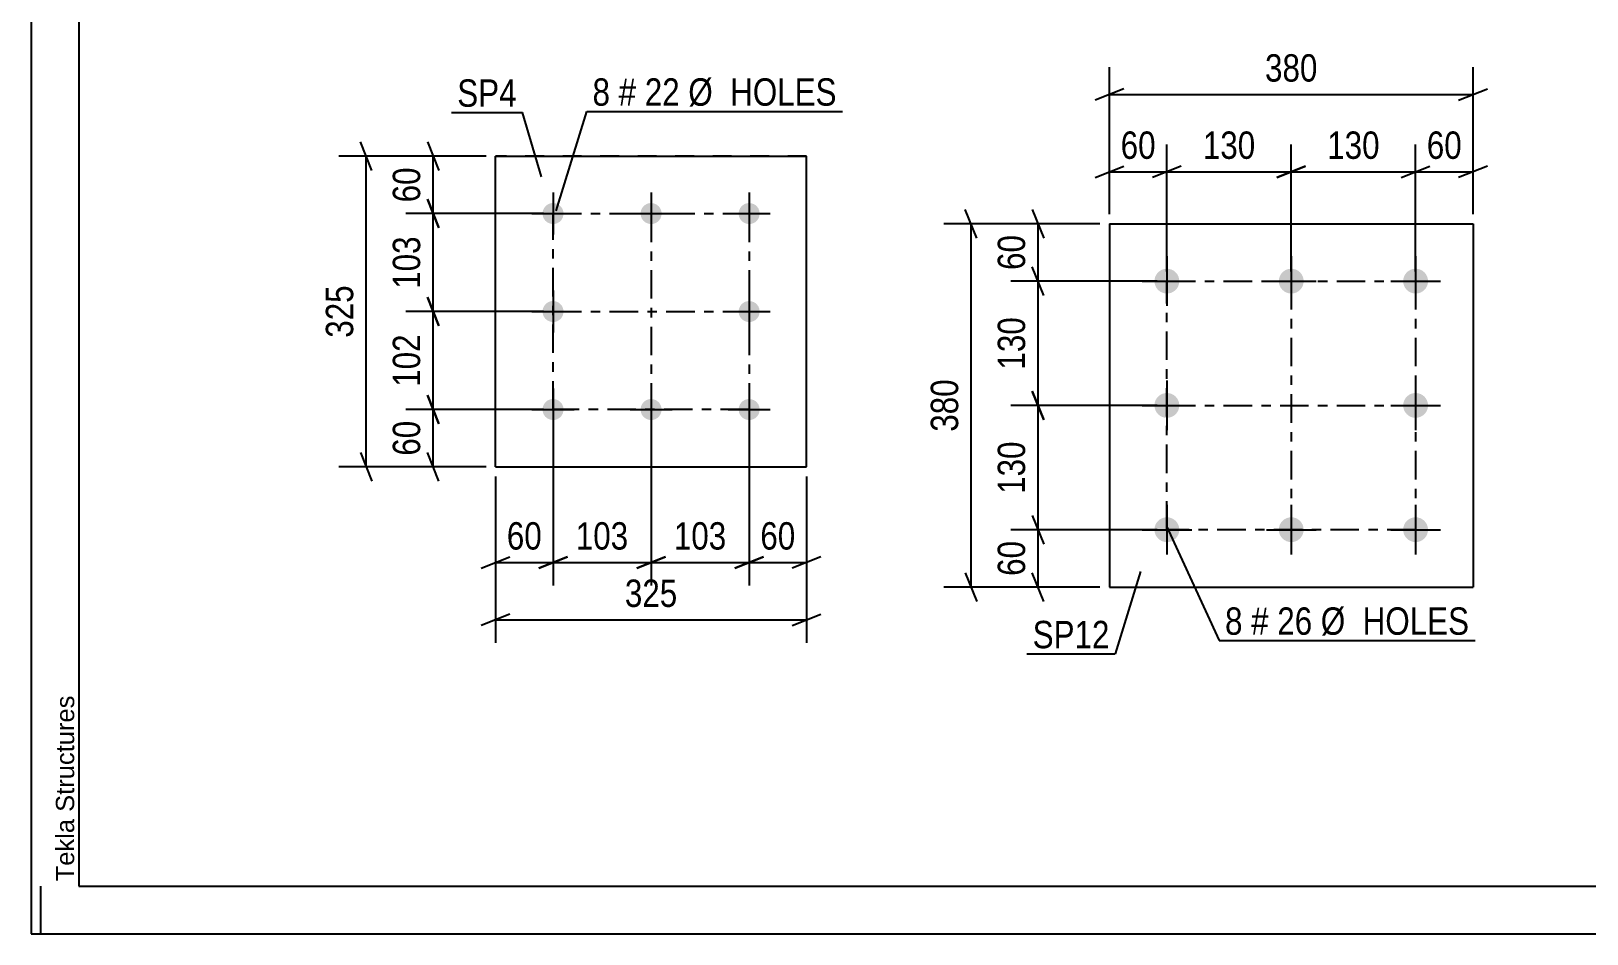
# Model space of a CAD drawing. Header units: millimetres. Extents: x 0 to 841, y 0 to 594.
# Drawn here: x 0 to 162.6, y 0 to 94.4 of the extents above; entities that cross this region are included whole.
import ezdxf

# ---------------------------------------------------------------- set-up
doc = ezdxf.new("R2010")
doc.units = ezdxf.units.MM
doc.linetypes.add('DXK_LINE_DOT2', pattern=[3.9198, 1.9599, -1.9599])
doc.linetypes.add('DXK_LINE_DOT3', pattern=[5.9187, 2.979, -0.9799, 0.9799, -0.9799])
doc.styles.add('Arial', font='ARIAL.TTF', dxfattribs={"height": 0.2})
doc.styles.add('Arial Narrow', font='ARIALN.TTF', dxfattribs={"height": 0.2})

# ---------------------------------------------------------------- blocks, each defined once
blk = doc.blocks.new('Unknown-272366397-1135')
at = {"color": 5, "linetype": 'Continuous'}
for p, q in [((0, 594), (0, 0)), ((5, 589), (5, 5)), ((1, 0), (1, 5)), ((5, 5), (836, 5)), ((0, 0), (841, 0))]:
    blk.add_line(p, q, dxfattribs=at)
at = {"color": 174, "linetype": 'Continuous', "style": 'Arial'}
blk.add_text('Tekla Structures', height=1.9102, rotation=90, dxfattribs=at).set_placement((4.5, 5.5))
blk = doc.blocks.new('Part-272366397-4867 - 4861')
at = {"color": 2, "linetype": 'Continuous'}
for p, q in [((112.73, 74.28), (112.73, 36.28)), ((112.73, 74.28), (150.73, 74.28)), ((150.73, 74.28), (150.73, 36.28)), ((112.73, 36.28), (150.73, 36.28))]:
    blk.add_line(p, q, dxfattribs=at)
blk = doc.blocks.new('Bolt-272366397-4900 - 4861')
at = {"linetype": 'Continuous'}
for points in [[(118.73, 69.58, -1), (118.73, 66.98, -1)], [(131.73, 69.58, -1), (131.73, 66.98, -1)], [(144.73, 69.58, -1), (144.73, 66.98, -1)], [(118.73, 56.58, -1), (118.73, 53.98, -1)], [(144.73, 56.58, -1), (144.73, 53.98, -1)], [(118.73, 43.58, -1), (118.73, 40.98, -1)], [(131.73, 43.58, -1), (131.73, 40.98, -1)], [(144.73, 43.58, -1), (144.73, 40.98, -1)]]:
    blk.add_hatch(color=1, dxfattribs=at).paths.add_polyline_path(points)
at = {"color": 1, "linetype": 'Continuous'}
for p, q in [((118.73, 70.88), (118.73, 65.68)), ((131.73, 70.88), (131.73, 65.68)), ((144.73, 70.88), (144.73, 65.68)), ((116.13, 68.28), (121.33, 68.28)), ((129.13, 68.28), (134.33, 68.28)), ((142.13, 68.28), (147.33, 68.28)), ((118.73, 57.88), (118.73, 52.68)), ((144.73, 57.88), (144.73, 52.68)), ((116.13, 55.28), (121.33, 55.28)), ((142.13, 55.28), (147.33, 55.28)), ((118.73, 44.88), (118.73, 39.68)), ((131.73, 44.88), (131.73, 39.68)), ((144.73, 44.88), (144.73, 39.68)), ((116.13, 42.28), (121.33, 42.28)), ((129.13, 42.28), (134.33, 42.28)), ((142.13, 42.28), (147.33, 42.28))]:
    blk.add_line(p, q, dxfattribs=at)
blk = doc.blocks.new('Part-272366397-4545 - 4539')
at = {"color": 2, "linetype": 'Continuous'}
for p, q in [((48.56, 48.85), (48.56, 81.35)), ((48.56, 81.35), (81.06, 81.35)), ((81.06, 48.85), (81.06, 81.35)), ((48.56, 48.85), (48.56, 48.85)), ((48.56, 48.85), (81.06, 48.85)), ((81.06, 48.85), (81.06, 48.85))]:
    blk.add_line(p, q, dxfattribs=at)
at = {"color": 7, "linetype": 'DXK_LINE_DOT2'}
for p, q in [((81.06, 81.35), (48.56, 81.35)), ((48.56, 48.85), (81.06, 48.85))]:
    blk.add_line(p, q, dxfattribs=at)
blk = doc.blocks.new('Bolt-272366397-4578 - 4539')
at = {"linetype": 'Continuous'}
for points in [[(54.57, 76.45), (54.8, 76.42), (55.02, 76.35), (55.22, 76.23), (55.39, 76.07), (55.52, 75.89), (55.61, 75.67), (55.66, 75.45), (55.65, 75.22), (55.6, 74.99), (55.51, 74.79), (55.37, 74.6), (55.2, 74.45), (54.99, 74.34), (54.78, 74.27), (54.55, 74.25), (54.32, 74.28), (54.1, 74.35), (53.9, 74.47), (53.73, 74.62), (53.6, 74.81), (53.51, 75.02), (53.47, 75.25), (53.47, 75.48), (53.52, 75.7), (53.62, 75.91), (53.75, 76.09), (53.93, 76.25), (54.13, 76.36), (54.35, 76.43)], [(64.82, 76.45), (65.05, 76.42), (65.27, 76.35), (65.47, 76.23), (65.64, 76.07), (65.77, 75.89), (65.86, 75.67), (65.91, 75.45), (65.9, 75.22), (65.85, 74.99), (65.76, 74.79), (65.62, 74.6), (65.45, 74.45), (65.24, 74.34), (65.03, 74.27), (64.8, 74.25), (64.57, 74.28), (64.35, 74.35), (64.15, 74.47), (63.98, 74.62), (63.85, 74.81), (63.76, 75.02), (63.72, 75.25), (63.72, 75.48), (63.77, 75.7), (63.87, 75.91), (64, 76.09), (64.18, 76.25), (64.38, 76.36), (64.6, 76.43)], [(75.07, 76.45), (75.3, 76.42), (75.52, 76.35), (75.72, 76.23), (75.89, 76.07), (76.02, 75.89), (76.11, 75.67), (76.16, 75.45), (76.15, 75.22), (76.1, 74.99), (76.01, 74.79), (75.87, 74.6), (75.7, 74.45), (75.49, 74.34), (75.28, 74.27), (75.05, 74.25), (74.82, 74.28), (74.6, 74.35), (74.4, 74.47), (74.23, 74.62), (74.1, 74.81), (74.01, 75.02), (73.97, 75.25), (73.97, 75.48), (74.02, 75.7), (74.12, 75.91), (74.25, 76.09), (74.43, 76.25), (74.63, 76.36), (74.85, 76.43)], [(54.57, 66.2), (54.8, 66.17), (55.02, 66.1), (55.22, 65.98), (55.39, 65.82), (55.52, 65.64), (55.61, 65.42), (55.66, 65.2), (55.65, 64.97), (55.6, 64.74), (55.51, 64.54), (55.37, 64.35), (55.2, 64.2), (54.99, 64.09), (54.78, 64.02), (54.55, 64), (54.32, 64.03), (54.1, 64.1), (53.9, 64.22), (53.73, 64.37), (53.6, 64.56), (53.51, 64.77), (53.47, 65), (53.47, 65.23), (53.52, 65.45), (53.62, 65.66), (53.75, 65.84), (53.93, 66), (54.13, 66.11), (54.35, 66.18)], [(75.07, 66.2), (75.3, 66.17), (75.52, 66.1), (75.72, 65.98), (75.89, 65.82), (76.02, 65.64), (76.11, 65.42), (76.16, 65.2), (76.15, 64.97), (76.1, 64.74), (76.01, 64.54), (75.87, 64.35), (75.7, 64.2), (75.49, 64.09), (75.28, 64.02), (75.05, 64), (74.82, 64.03), (74.6, 64.1), (74.4, 64.22), (74.23, 64.37), (74.1, 64.56), (74.01, 64.77), (73.97, 65), (73.97, 65.23), (74.02, 65.45), (74.12, 65.66), (74.25, 65.84), (74.43, 66), (74.63, 66.11), (74.85, 66.18)], [(54.57, 55.95), (54.8, 55.92), (55.02, 55.85), (55.22, 55.73), (55.39, 55.57), (55.52, 55.39), (55.61, 55.17), (55.66, 54.95), (55.65, 54.72), (55.6, 54.49), (55.51, 54.29), (55.37, 54.1), (55.2, 53.95), (54.99, 53.84), (54.78, 53.77), (54.55, 53.75), (54.32, 53.78), (54.1, 53.85), (53.9, 53.97), (53.73, 54.12), (53.6, 54.31), (53.51, 54.52), (53.47, 54.75), (53.47, 54.98), (53.52, 55.2), (53.62, 55.41), (53.75, 55.59), (53.93, 55.75), (54.13, 55.86), (54.35, 55.93)], [(64.82, 55.95), (65.05, 55.92), (65.27, 55.85), (65.47, 55.73), (65.64, 55.57), (65.77, 55.39), (65.86, 55.17), (65.91, 54.95), (65.9, 54.72), (65.85, 54.49), (65.76, 54.29), (65.62, 54.1), (65.45, 53.95), (65.24, 53.84), (65.03, 53.77), (64.8, 53.75), (64.57, 53.78), (64.35, 53.85), (64.15, 53.97), (63.98, 54.12), (63.85, 54.31), (63.76, 54.52), (63.72, 54.75), (63.72, 54.98), (63.77, 55.2), (63.87, 55.41), (64, 55.59), (64.18, 55.75), (64.38, 55.86), (64.6, 55.93)], [(75.07, 55.95), (75.3, 55.92), (75.52, 55.85), (75.72, 55.73), (75.89, 55.57), (76.02, 55.39), (76.11, 55.17), (76.16, 54.95), (76.15, 54.72), (76.1, 54.49), (76.01, 54.29), (75.87, 54.1), (75.7, 53.95), (75.49, 53.84), (75.28, 53.77), (75.05, 53.75), (74.82, 53.78), (74.6, 53.85), (74.4, 53.97), (74.23, 54.12), (74.1, 54.31), (74.01, 54.52), (73.97, 54.75), (73.97, 54.98), (74.02, 55.2), (74.12, 55.41), (74.25, 55.59), (74.43, 55.75), (74.63, 55.86), (74.85, 55.93)]]:
    blk.add_hatch(color=1, dxfattribs=at).paths.add_polyline_path(points)
at = {"color": 1, "linetype": 'Continuous'}
for p, q in [((54.56, 77.55), (54.56, 73.15)), ((64.81, 77.55), (64.81, 73.15)), ((75.06, 77.55), (75.06, 73.15)), ((52.36, 75.35), (56.76, 75.35)), ((62.61, 75.35), (67.01, 75.35)), ((72.86, 75.35), (77.26, 75.35)), ((54.56, 67.3), (54.56, 62.9)), ((75.06, 67.3), (75.06, 62.9)), ((52.36, 65.1), (56.76, 65.1)), ((72.86, 65.1), (77.26, 65.1)), ((54.56, 57.05), (54.56, 52.65)), ((64.81, 57.05), (64.81, 52.65)), ((75.06, 57.05), (75.06, 52.65)), ((52.36, 54.85), (56.76, 54.85)), ((62.61, 54.85), (67.01, 54.85)), ((72.86, 54.85), (77.26, 54.85))]:
    blk.add_line(p, q, dxfattribs=at)
blk = doc.blocks.new('Rectangle-272366397-4987 - 4861')
at = {"color": 1, "linetype": 'DXK_LINE_DOT3'}
blk.add_lwpolyline([(118.73, 68.28), (144.73, 68.28), (144.73, 42.28), (118.73, 42.28), (118.73, 68.28)], close=True, dxfattribs=at)
blk = doc.blocks.new('Rectangle-272366397-4667 - 4539')
at = {"color": 1, "linetype": 'DXK_LINE_DOT3'}
blk.add_lwpolyline([(54.56, 75.35), (75.06, 75.35), (75.06, 54.85), (54.56, 54.85), (54.56, 75.35)], close=True, dxfattribs=at)
blk = doc.blocks.new('Line-272366397-4973 - 4861')
at = {"color": 1, "linetype": 'DXK_LINE_DOT3'}
blk.add_line((131.73, 68.28), (131.73, 42.28), dxfattribs=at)
blk = doc.blocks.new('Line-272366397-4652 - 4539')
at = {"color": 1, "linetype": 'DXK_LINE_DOT3'}
blk.add_line((64.81, 75.35), (64.81, 54.85), dxfattribs=at)
blk = doc.blocks.new('Line-272366397-4980 - 4861')
at = {"color": 1, "linetype": 'DXK_LINE_DOT3'}
blk.add_line((118.73, 55.28), (144.73, 55.28), dxfattribs=at)
blk = doc.blocks.new('Line-272366397-4660 - 4539')
at = {"color": 1, "linetype": 'DXK_LINE_DOT3'}
blk.add_line((54.56, 65.1), (75.06, 65.1), dxfattribs=at)
blk = doc.blocks.new('StraightDimension-272366397-4912 - 4861')
at = {"color": 7, "linetype": 'Continuous'}
for p, q in [((104.66, 43.78), (105.86, 40.78)), ((117.73, 42.28), (102.41, 42.28)), ((105.26, 36.28), (105.26, 42.28)), ((105.86, 34.78), (104.66, 37.78)), ((111.73, 36.28), (102.41, 36.28))]:
    blk.add_line(p, q, dxfattribs=at)
at = {"color": 0}
blk.add_wipeout([(104.51, 41.7), (100.31, 41.7), (100.31, 36.85), (104.51, 36.85)], dxfattribs=at)
at = {"color": 3, "style": 'Arial Narrow'}
blk.add_text('60', height=2.863, rotation=90.0002, dxfattribs=at).set_placement((103.91, 37.45))
blk = doc.blocks.new('StraightDimension-272366397-8964 - 4861')
at = {"color": 7, "linetype": 'Continuous'}
for p, q in [((105.86, 53.78), (104.66, 56.78)), ((117.73, 55.28), (102.41, 55.28)), ((105.26, 42.28), (105.26, 55.28)), ((104.66, 43.78), (105.86, 40.78)), ((117.73, 42.28), (102.41, 42.28))]:
    blk.add_line(p, q, dxfattribs=at)
at = {"color": 0}
blk.add_wipeout([(104.51, 52.12), (100.31, 52.12), (100.31, 45.43), (104.51, 45.43)], dxfattribs=at)
at = {"color": 3, "style": 'Arial Narrow'}
blk.add_text('130', height=2.863, rotation=90.0002, dxfattribs=at).set_placement((103.91, 46.03))
blk = doc.blocks.new('StraightDimension-272366397-4902 - 4861')
at = {"color": 7, "linetype": 'Continuous'}
for p, q in [((104.66, 75.78), (105.86, 72.78)), ((111.73, 74.28), (102.41, 74.28)), ((105.26, 68.28), (105.26, 74.28)), ((105.86, 66.78), (104.66, 69.78)), ((117.73, 68.28), (102.41, 68.28))]:
    blk.add_line(p, q, dxfattribs=at)
at = {"color": 0}
blk.add_wipeout([(104.51, 73.7), (100.31, 73.7), (100.31, 68.85), (104.51, 68.85)], dxfattribs=at)
at = {"color": 3, "style": 'Arial Narrow'}
blk.add_text('60', height=2.863, rotation=90.0002, dxfattribs=at).set_placement((103.91, 69.45))
blk = doc.blocks.new('StraightDimension-272366397-4927 - 4861')
at = {"color": 7, "linetype": 'Continuous'}
for p, q in [((112.73, 75.28), (112.73, 90.65)), ((150.73, 75.28), (150.73, 90.65)), ((114.23, 88.4), (111.23, 87.2)), ((149.23, 87.2), (152.23, 88.4)), ((112.73, 87.8), (150.73, 87.8))]:
    blk.add_line(p, q, dxfattribs=at)
at = {"color": 0}
blk.add_wipeout([(135.07, 88.55), (135.07, 92.75), (128.39, 92.75), (128.39, 88.55)], dxfattribs=at)
at = {"color": 3, "style": 'Arial Narrow'}
blk.add_text('380', height=2.863, dxfattribs=at).set_placement((128.99, 89.15))
blk = doc.blocks.new('StraightDimension-272366397-4938 - 4861')
at = {"color": 7, "linetype": 'Continuous'}
for p, q in [((144.73, 69.28), (144.73, 82.57)), ((150.73, 75.28), (150.73, 82.57)), ((143.23, 79.12), (146.23, 80.32)), ((144.73, 79.72), (150.73, 79.72)), ((152.23, 80.32), (149.23, 79.12))]:
    blk.add_line(p, q, dxfattribs=at)
at = {"color": 0}
blk.add_wipeout([(150.16, 80.47), (150.16, 84.67), (145.3, 84.67), (145.3, 80.47)], dxfattribs=at)
at = {"color": 3, "style": 'Arial Narrow'}
blk.add_text('60', height=2.863, dxfattribs=at).set_placement((145.9, 81.07))
blk = doc.blocks.new('StraightDimension-272366397-4948 - 4861')
at = {"color": 7, "linetype": 'Continuous'}
for p, q in [((112.73, 75.28), (112.73, 82.57)), ((118.73, 69.28), (118.73, 82.57)), ((111.23, 79.12), (114.23, 80.32)), ((112.73, 79.72), (118.73, 79.72)), ((120.23, 80.32), (117.23, 79.12))]:
    blk.add_line(p, q, dxfattribs=at)
at = {"color": 0}
blk.add_wipeout([(118.16, 80.47), (118.16, 84.67), (113.3, 84.67), (113.3, 80.47)], dxfattribs=at)
at = {"color": 3, "style": 'Arial Narrow'}
blk.add_text('60', height=2.863, dxfattribs=at).set_placement((113.9, 81.07))
blk = doc.blocks.new('StraightDimension-272366397-4963 - 4861')
at = {"color": 7, "linetype": 'Continuous'}
for p, q in [((98.86, 72.78), (97.66, 75.78)), ((111.73, 74.28), (95.41, 74.28)), ((98.26, 36.28), (98.26, 74.28)), ((97.66, 37.78), (98.86, 34.78)), ((111.73, 36.28), (95.41, 36.28))]:
    blk.add_line(p, q, dxfattribs=at)
at = {"color": 0}
blk.add_wipeout([(97.51, 58.62), (93.31, 58.62), (93.31, 51.93), (97.51, 51.93)], dxfattribs=at)
at = {"color": 3, "style": 'Arial Narrow'}
blk.add_text('380', height=2.863, rotation=90.0002, dxfattribs=at).set_placement((96.91, 52.53))
blk = doc.blocks.new('StraightDimension-272366397-8966 - 4861')
at = {"color": 7, "linetype": 'Continuous'}
for p, q in [((105.86, 66.78), (104.66, 69.78)), ((117.73, 68.28), (102.41, 68.28)), ((105.26, 55.28), (105.26, 68.28)), ((104.66, 56.78), (105.86, 53.78)), ((117.73, 55.28), (102.41, 55.28))]:
    blk.add_line(p, q, dxfattribs=at)
at = {"color": 0}
blk.add_wipeout([(104.51, 65.12), (100.31, 65.12), (100.31, 58.43), (104.51, 58.43)], dxfattribs=at)
at = {"color": 3, "style": 'Arial Narrow'}
blk.add_text('130', height=2.863, rotation=90.0002, dxfattribs=at).set_placement((103.91, 59.03))
blk = doc.blocks.new('StraightDimension-272366397-8986 - 4861')
at = {"color": 7, "linetype": 'Continuous'}
for p, q in [((118.73, 69.28), (118.73, 82.57)), ((131.73, 69.28), (131.73, 82.57)), ((120.23, 80.32), (117.23, 79.12)), ((118.73, 79.72), (131.73, 79.72)), ((130.23, 79.12), (133.23, 80.32))]:
    blk.add_line(p, q, dxfattribs=at)
at = {"color": 0}
blk.add_wipeout([(128.57, 80.47), (128.57, 84.67), (121.89, 84.67), (121.89, 80.47)], dxfattribs=at)
at = {"color": 3, "style": 'Arial Narrow'}
blk.add_text('130', height=2.863, dxfattribs=at).set_placement((122.49, 81.07))
blk = doc.blocks.new('StraightDimension-272366397-8988 - 4861')
at = {"color": 7, "linetype": 'Continuous'}
for p, q in [((131.73, 69.28), (131.73, 82.57)), ((144.73, 69.28), (144.73, 82.57)), ((133.23, 80.32), (130.23, 79.12)), ((131.73, 79.72), (144.73, 79.72)), ((143.23, 79.12), (146.23, 80.32))]:
    blk.add_line(p, q, dxfattribs=at)
at = {"color": 0}
blk.add_wipeout([(141.57, 80.47), (141.57, 84.67), (134.89, 84.67), (134.89, 80.47)], dxfattribs=at)
at = {"color": 3, "style": 'Arial Narrow'}
blk.add_text('130', height=2.863, dxfattribs=at).set_placement((135.49, 81.07))
blk = doc.blocks.new('StraightDimension-272366397-4581 - 4539')
at = {"color": 7, "linetype": 'Continuous'}
for p, q in [((47.56, 81.35), (39.17, 81.35)), ((41.42, 82.85), (42.62, 79.85)), ((42.02, 75.35), (42.02, 81.35)), ((42.62, 73.85), (41.42, 76.85)), ((53.56, 75.35), (39.17, 75.35))]:
    blk.add_line(p, q, dxfattribs=at)
at = {"color": 0}
blk.add_wipeout([(41.27, 80.78), (37.07, 80.78), (37.07, 75.92), (41.27, 75.92)], dxfattribs=at)
at = {"color": 3, "style": 'Arial Narrow'}
blk.add_text('60', height=2.863, rotation=90.0002, dxfattribs=at).set_placement((40.67, 76.52))
blk = doc.blocks.new('StraightDimension-272366397-4627 - 4539')
at = {"color": 7, "linetype": 'Continuous'}
for p, q in [((75.06, 53.85), (75.06, 36.45)), ((81.06, 47.85), (81.06, 36.45)), ((73.56, 38.25), (76.56, 39.45)), ((82.56, 39.45), (79.56, 38.25)), ((75.06, 38.85), (81.06, 38.85))]:
    blk.add_line(p, q, dxfattribs=at)
at = {"color": 0}
blk.add_wipeout([(80.49, 39.6), (80.49, 43.8), (75.63, 43.8), (75.63, 39.6)], dxfattribs=at)
at = {"color": 3, "style": 'Arial Narrow'}
blk.add_text('60', height=2.863, dxfattribs=at).set_placement((76.23, 40.2))
blk = doc.blocks.new('StraightDimension-272366397-4591 - 4539')
at = {"color": 7, "linetype": 'Continuous'}
for p, q in [((41.42, 56.35), (42.62, 53.35)), ((53.56, 54.85), (39.17, 54.85)), ((42.02, 48.85), (42.02, 54.85)), ((47.56, 48.85), (39.17, 48.85)), ((42.62, 47.35), (41.42, 50.35))]:
    blk.add_line(p, q, dxfattribs=at)
at = {"color": 0}
blk.add_wipeout([(41.27, 54.28), (37.07, 54.28), (37.07, 49.42), (41.27, 49.42)], dxfattribs=at)
at = {"color": 3, "style": 'Arial Narrow'}
blk.add_text('60', height=2.863, rotation=90.0002, dxfattribs=at).set_placement((40.67, 50.02))
blk = doc.blocks.new('StraightDimension-272366397-4606 - 4539')
at = {"color": 7, "linetype": 'Continuous'}
for p, q in [((47.56, 81.35), (32.17, 81.35)), ((35.62, 79.85), (34.42, 82.85)), ((35.02, 48.85), (35.02, 81.35)), ((47.56, 48.85), (32.17, 48.85)), ((34.42, 50.35), (35.62, 47.35))]:
    blk.add_line(p, q, dxfattribs=at)
at = {"color": 0}
blk.add_wipeout([(34.27, 68.44), (30.07, 68.44), (30.07, 61.76), (34.27, 61.76)], dxfattribs=at)
at = {"color": 3, "style": 'Arial Narrow'}
blk.add_text('325', height=2.863, rotation=90.0002, dxfattribs=at).set_placement((33.67, 62.36))
blk = doc.blocks.new('StraightDimension-272366397-4617 - 4539')
at = {"color": 7, "linetype": 'Continuous'}
for p, q in [((54.56, 53.85), (54.56, 36.45)), ((48.56, 47.85), (48.56, 36.45)), ((47.06, 38.25), (50.06, 39.45)), ((56.06, 39.45), (53.06, 38.25)), ((48.56, 38.85), (54.56, 38.85))]:
    blk.add_line(p, q, dxfattribs=at)
at = {"color": 0}
blk.add_wipeout([(53.99, 39.6), (53.99, 43.8), (49.13, 43.8), (49.13, 39.6)], dxfattribs=at)
at = {"color": 3, "style": 'Arial Narrow'}
blk.add_text('60', height=2.863, dxfattribs=at).set_placement((49.73, 40.2))
blk = doc.blocks.new('StraightDimension-272366397-4642 - 4539')
at = {"color": 7, "linetype": 'Continuous'}
for p, q in [((48.56, 47.85), (48.56, 30.45)), ((81.06, 47.85), (81.06, 30.45)), ((50.06, 33.45), (47.06, 32.25)), ((48.56, 32.85), (81.06, 32.85)), ((79.56, 32.25), (82.56, 33.45))]:
    blk.add_line(p, q, dxfattribs=at)
at = {"color": 0}
blk.add_wipeout([(68.15, 33.6), (68.15, 37.8), (61.47, 37.8), (61.47, 33.6)], dxfattribs=at)
at = {"color": 3, "style": 'Arial Narrow'}
blk.add_text('325', height=2.863, dxfattribs=at).set_placement((62.07, 34.2))
blk = doc.blocks.new('StraightDimension-272366397-8850 - 4539')
at = {"color": 7, "linetype": 'Continuous'}
for p, q in [((53.56, 65.1), (39.17, 65.1)), ((41.42, 66.6), (42.62, 63.6)), ((42.02, 54.85), (42.02, 65.1)), ((42.62, 53.35), (41.42, 56.35)), ((53.56, 54.85), (39.17, 54.85))]:
    blk.add_line(p, q, dxfattribs=at)
at = {"color": 0}
blk.add_wipeout([(41.27, 63.32), (37.07, 63.32), (37.07, 56.63), (41.27, 56.63)], dxfattribs=at)
at = {"color": 3, "style": 'Arial Narrow'}
blk.add_text('102', height=2.863, rotation=90.0002, dxfattribs=at).set_placement((40.67, 57.23))
blk = doc.blocks.new('StraightDimension-272366397-8852 - 4539')
at = {"color": 7, "linetype": 'Continuous'}
for p, q in [((41.42, 76.85), (42.62, 73.85)), ((53.56, 75.35), (39.17, 75.35)), ((42.02, 65.1), (42.02, 75.35)), ((53.56, 65.1), (39.17, 65.1)), ((42.62, 63.6), (41.42, 66.6))]:
    blk.add_line(p, q, dxfattribs=at)
at = {"color": 0}
blk.add_wipeout([(41.27, 73.57), (37.07, 73.57), (37.07, 66.88), (41.27, 66.88)], dxfattribs=at)
at = {"color": 3, "style": 'Arial Narrow'}
blk.add_text('103', height=2.863, rotation=90.0002, dxfattribs=at).set_placement((40.67, 67.48))
blk = doc.blocks.new('StraightDimension-272366397-8872 - 4539')
at = {"color": 7, "linetype": 'Continuous'}
for p, q in [((54.56, 53.85), (54.56, 36.45)), ((64.81, 53.85), (64.81, 36.45)), ((53.06, 38.25), (56.06, 39.45)), ((66.31, 39.45), (63.31, 38.25)), ((54.56, 38.85), (64.81, 38.85))]:
    blk.add_line(p, q, dxfattribs=at)
at = {"color": 0}
blk.add_wipeout([(63.03, 39.6), (63.03, 43.8), (56.34, 43.8), (56.34, 39.6)], dxfattribs=at)
at = {"color": 3, "style": 'Arial Narrow'}
blk.add_text('103', height=2.863, dxfattribs=at).set_placement((56.94, 40.2))
blk = doc.blocks.new('StraightDimension-272366397-8874 - 4539')
at = {"color": 7, "linetype": 'Continuous'}
for p, q in [((64.81, 53.85), (64.81, 36.45)), ((75.06, 53.85), (75.06, 36.45)), ((63.31, 38.25), (66.31, 39.45)), ((76.56, 39.45), (73.56, 38.25)), ((64.81, 38.85), (75.06, 38.85))]:
    blk.add_line(p, q, dxfattribs=at)
at = {"color": 0}
blk.add_wipeout([(73.28, 39.6), (73.28, 43.8), (66.59, 43.8), (66.59, 39.6)], dxfattribs=at)
at = {"color": 3, "style": 'Arial Narrow'}
blk.add_text('103', height=2.863, dxfattribs=at).set_placement((67.19, 40.2))
blk = doc.blocks.new('Mark-272366397-4896 - 4861')
at = {"color": 0}
for points in [[(126.64, 31.29), (126.64, 34.29), (124.81, 34.29), (124.81, 31.29)], [(129.37, 31.29), (129.37, 34.29), (127.54, 34.29), (127.54, 31.29)], [(133.92, 31.29), (133.92, 34.29), (130.27, 34.29), (130.27, 31.29)], [(150.35, 31.29), (150.35, 34.29), (134.82, 34.29), (134.82, 31.29)]]:
    blk.add_wipeout(points, dxfattribs=at)
for points in [[(126.64, 31.29), (126.64, 34.29), (124.81, 34.29), (124.81, 31.29)], [(129.37, 31.29), (129.37, 34.29), (127.54, 34.29), (127.54, 31.29)], [(133.92, 31.29), (133.92, 34.29), (130.27, 34.29), (130.27, 31.29)], [(150.35, 31.29), (150.35, 34.29), (134.82, 34.29), (134.82, 31.29)]]:
    blk.add_wipeout(points, dxfattribs=at)
at = {"color": 7, "linetype": 'Continuous'}
for p, q in [((118.68, 42.64), (124.21, 30.69)), ((124.21, 30.69), (150.95, 30.69))]:
    blk.add_line(p, q, dxfattribs=at)
at = {"color": 3, "style": 'Arial Narrow'}
for s, height, p in [('8', 2.86, (124.81, 31.29)), ('26', 2.863, (130.27, 31.29)), ('Ø  HOLES', 2.863, (134.82, 31.29)), ('#', 2.86, (127.54, 31.29))]:
    blk.add_text(s, height=height, dxfattribs=at).set_placement(p)
blk = doc.blocks.new('Mark-272366397-4863 - 4861')
at = {"color": 0}
blk.add_wipeout([(112.74, 29.88), (112.74, 32.88), (104.7, 32.88), (104.7, 29.88)], dxfattribs=at)
blk.add_wipeout([(112.74, 29.88), (112.74, 32.88), (104.7, 32.88), (104.7, 29.88)], dxfattribs=at)
at = {"color": 30, "linetype": 'Continuous'}
for p in [(115.96, 37.92), (104.1, 29.28)]:
    blk.add_line(p, (113.34, 29.28), dxfattribs=at)
at = {"color": 3, "style": 'Arial Narrow'}
blk.add_text('SP12', height=2.863, dxfattribs=at).set_placement((104.7, 29.88))
blk = doc.blocks.new('Mark-272366397-4541 - 4539')
at = {"color": 0}
blk.add_wipeout([(50.76, 86.52), (50.76, 89.52), (44.55, 89.52), (44.55, 86.52)], dxfattribs=at)
blk.add_wipeout([(50.76, 86.52), (50.76, 89.52), (44.55, 89.52), (44.55, 86.52)], dxfattribs=at)
at = {"color": 30, "linetype": 'Continuous'}
for p in [(43.95, 85.92), (53.34, 79.2)]:
    blk.add_line(p, (51.36, 85.92), dxfattribs=at)
at = {"color": 3, "style": 'Arial Narrow'}
blk.add_text('SP4', height=2.863, dxfattribs=at).set_placement((44.55, 86.52))
blk = doc.blocks.new('Mark-272366397-4574 - 4539')
at = {"color": 0}
for points in [[(60.52, 86.63), (60.52, 89.63), (58.69, 89.63), (58.69, 86.63)], [(63.25, 86.63), (63.25, 89.63), (61.42, 89.63), (61.42, 86.63)], [(67.8, 86.63), (67.8, 89.63), (64.15, 89.63), (64.15, 86.63)], [(84.23, 86.63), (84.23, 89.63), (68.7, 89.63), (68.7, 86.63)]]:
    blk.add_wipeout(points, dxfattribs=at)
for points in [[(60.52, 86.63), (60.52, 89.63), (58.69, 89.63), (58.69, 86.63)], [(63.25, 86.63), (63.25, 89.63), (61.42, 89.63), (61.42, 86.63)], [(67.8, 86.63), (67.8, 89.63), (64.15, 89.63), (64.15, 86.63)], [(84.23, 86.63), (84.23, 89.63), (68.7, 89.63), (68.7, 86.63)]]:
    blk.add_wipeout(points, dxfattribs=at)
at = {"color": 7, "linetype": 'Continuous'}
for p, q in [((54.9, 75.62), (58.09, 86.03)), ((58.09, 86.03), (84.83, 86.03))]:
    blk.add_line(p, q, dxfattribs=at)
at = {"color": 3, "style": 'Arial Narrow'}
for s, height, p in [('8', 2.86, (58.69, 86.63)), ('#', 2.86, (61.42, 86.63)), ('22', 2.863, (64.15, 86.63)), ('Ø  HOLES', 2.863, (68.7, 86.63))]:
    blk.add_text(s, height=height, dxfattribs=at).set_placement(p)

msp = doc.modelspace()

# ---------------------------------------------------------------- block references
for name in ['Unknown-272366397-1135', 'Part-272366397-4545 - 4539', 'Bolt-272366397-4578 - 4539', 'Rectangle-272366397-4667 - 4539', 'Line-272366397-4652 - 4539', 'Part-272366397-4867 - 4861', 'Bolt-272366397-4900 - 4861', 'Rectangle-272366397-4987 - 4861', 'Line-272366397-4973 - 4861', 'Line-272366397-4660 - 4539', 'Line-272366397-4980 - 4861']:
    msp.add_blockref(name, (0, 0))

# ---------------------------------------------------------------- next in the draw order: block references
for name in ['Mark-272366397-4574 - 4539', 'StraightDimension-272366397-4581 - 4539', 'StraightDimension-272366397-4902 - 4861', 'StraightDimension-272366397-4591 - 4539', 'StraightDimension-272366397-4627 - 4539', 'StraightDimension-272366397-4912 - 4861', 'Mark-272366397-4896 - 4861']:
    msp.add_blockref(name, (0, 0))

# ---------------------------------------------------------------- next in the draw order: block references
for name in ['StraightDimension-272366397-4927 - 4861', 'StraightDimension-272366397-4606 - 4539', 'StraightDimension-272366397-8964 - 4861']:
    msp.add_blockref(name, (0, 0))

# ---------------------------------------------------------------- next in the draw order: block references
for name in ['Mark-272366397-4541 - 4539', 'StraightDimension-272366397-4948 - 4861', 'StraightDimension-272366397-4938 - 4861', 'StraightDimension-272366397-4617 - 4539']:
    msp.add_blockref(name, (0, 0))

# ---------------------------------------------------------------- next in the draw order: block references
for name in ['StraightDimension-272366397-4963 - 4861', 'StraightDimension-272366397-8850 - 4539', 'StraightDimension-272366397-4642 - 4539']:
    msp.add_blockref(name, (0, 0))

# ---------------------------------------------------------------- next in the draw order: block references
for name in ['StraightDimension-272366397-8852 - 4539', 'StraightDimension-272366397-8966 - 4861', 'StraightDimension-272366397-8872 - 4539', 'Mark-272366397-4863 - 4861']:
    msp.add_blockref(name, (0, 0))

# ---------------------------------------------------------------- next in the draw order: block references
for name in ['StraightDimension-272366397-8986 - 4861', 'StraightDimension-272366397-8874 - 4539']:
    msp.add_blockref(name, (0, 0))

# ---------------------------------------------------------------- next in the draw order: block references
msp.add_blockref('StraightDimension-272366397-8988 - 4861', (0, 0))

doc.saveas('drawing.dxf')
